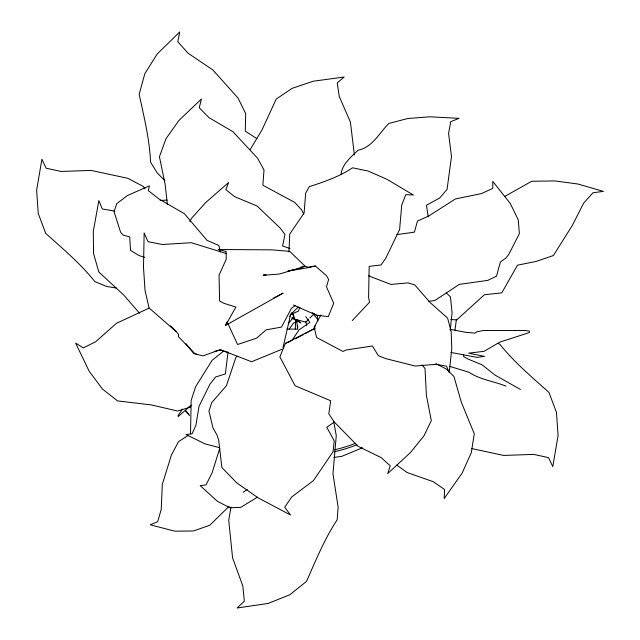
<?xml version="1.0" encoding="UTF-8"?>
<svg xmlns="http://www.w3.org/2000/svg" width="640" height="640" viewBox="0 0 640 640"><rect width="100%" height="100%" fill="white"/><g stroke="black" fill="none" stroke-linecap="round" stroke-linejoin="round"><path stroke-width="0.96" d="M190.52 433.88L191.16 400.4L195.64 386.712L212.088 360.336L223.648 351.08M288.984 251.864L289.704 234.144L304.12 212.968L305.664 193.064L309.296 186.696C324.352 181.704 339.16 176.816 352.52 167.8L368.112 171.032L387.088 179.368L413.384 195.008L405.792 194.616L401.72 205.144L399.616 229.496L385.648 258.496L380.992 264.968L369.176 266.376L368.576 297.704L369.56 302.2L352.312 320.528M295.296 328.952L295.664 319.568M450.248 330.24L452.072 312.6L450.424 296.848L446.192 292.8M228.032 352.16L225.352 373.944L215.568 376.992L209.92 384.224L199.016 406.328L195.92 425.2L192.064 433.8L186.064 434.568L205.016 443.856L219.48 447.68M454.936 330.464L456.344 319.792M231.016 506.992L228.728 520.352L232.576 557.848L242.84 586.008L244.344 601.184L237.104 608L268.144 603.448L289.784 594.76L306.504 581.424C315.776 560.44 324.456 539.032 337.16 519.808L338.12 507.096L332.968 473.768L336.272 435.6L333.792 421.984M341.032 174.464C342.168 163.928 351.048 157.128 358.072 150.216C372.56 147.32 379.232 132.944 388.896 123.432L407.68 118.536L429.664 116.8L459.008 118.336L450.728 121.736L448.568 133.336L451.488 156.568L447.072 189.384L439.688 198.008L426.48 205.208L428.192 216.824M282.904 348.024L290.584 314.64L291.576 312.944M219.72 448.448L212.032 473.008L205.992 484.92L200.2 485.64L217.416 501.336L230.016 507.768L240.696 507.368L257.528 497.12M315.352 328.096L285.392 343.392L279.864 356.92L295.112 385.768L330.696 400.752L328.808 413.744L334.064 421.816L358.048 446.288L381.144 457.608L390.24 465.8L387.736 473.56L410.464 452.536L423.896 435.952L431.312 420.656L426.408 395.36L425.008 368.52L422.072 364.904M273.368 298.152L283.152 293.136L225.552 325.416L227.112 321.856L237.576 344.496L256.552 338.192L266.184 329.832L281.48 327.104L291.416 308.36L295.424 305.384M299.928 307.504L298.312 311.152L290.584 314.64L289.736 316.4M368.576 275.832L390.944 284.424L408.08 282.872L414.808 284.984L430.144 302.544L447.648 318.16L451.16 331.56L451.776 348.504L449.232 372.552L446.544 366.192L436.192 364.312L415.144 366.032L385.528 358.56L378.304 355.624L372.448 346.016L346.208 349.976L342.872 351.432L316.568 337.472L314.208 327.064L320.96 314.864M225.552 325.416L235.912 307.056L224 303.344L219.6 300.992L219.056 275.104L226.232 259.248L226.112 251.472L218.248 249.504L271.896 249.856L289.712 251.344L305.176 266.288L308.728 267.544L315.312 265.992L326.48 275.68L328.632 279.448L326.496 286.816L333.688 303.384L328.256 316.664L316.408 315.144L293.328 304.976M189.776 221.488L191.76 218.056L205.576 202.656L228.592 182.528L225.856 189.584L234.584 196.632L257.056 206.024L280.272 228.144L284.952 234.424L282.6 246L289.984 248.52M250.12 149.672L261.92 130.048L276.24 99.064L292.096 88.36L313.24 81.208L344.16 77.024L337.24 82.864L339.248 96.472L350.384 121.984L354.4 154.944M291.752 340.728L299 329.968L309.856 322.36L305.728 316.616M182.528 409.08L178.12 415.424L178.208 416.456L190.824 405.616M289.112 329.256L293.448 323.12L297.544 321.528M288.24 323.704L293.088 317.816M237.192 356.16L235.824 357.6L226.48 385.632L211.712 402.648L208.952 411.048L212.976 427.928L217.224 435.456L218.744 440.568L221.864 467.488L236.624 482.752L257.952 497.736L290.496 514.992L284.712 507.232L291.808 496.864L313.456 480.584L333.072 451.704L334.224 440.92L326.792 427.248L334.136 422.168M229.112 506.296L209.728 525.296L193.424 530.976L174.768 531.176L150.256 524.808L157.688 521.672L161.232 509.4L162.296 484.384L171.368 455.144L178.48 441.712L188.112 435.448M308.52 319.4L305.792 322.128L294.616 319.144L293.12 313.56M309.88 318.032L313.968 313.944L313.256 314.088L317.784 319.384M290.584 314.64L298.288 306.952M314.208 327.064L315.44 325.848M243.256 492.304L247.248 489.392M191.776 405.288L187.672 408L177.56 411.016L151.464 404.944L117.576 400.904L102.496 389.12L89.16 371.224L75.624 343.112L83.312 347.888L95.64 341.768L116.456 323.304L149.224 308.056M504.552 196.552L531.712 181.264L555.104 180.936L577.856 184L603.352 191.384L592.976 192.76L583.696 203.088L572.376 225.328L553.392 255.552L536.056 261.44L517.48 265.184L501.784 292.864L484.384 294.752L456.736 319.88L450.848 319.512M295.256 338.864L303.128 334.68M304.88 333.744L314.504 328.624M285.392 343.392L290.848 341.112M362.456 447.776L341.648 456.392L333.888 457.416M281.776 349.352L251.592 361.736L220.272 349.68L202.976 355.896L195.088 353.896L178.328 336.624L178.664 334.456L175.752 331.24L149.056 307.944L145.04 290.472L143.488 267.216L144.152 232.952L148.024 241.672L162.336 244.504L191.288 242.712L226.096 253.472M214.232 351.472L219.992 350.024L228.44 352.456M300.296 267.336L305.176 266.288L279.456 274.016L263.232 275.304L265.184 274.888M288.784 270.736L297.624 269.152M299.592 268.8L301.552 268.448M306.464 267.568L315.312 265.992M263.232 275.304L266.136 274.808M287.432 271.176L308.728 267.544M396.848 234.608L414.416 232.16L417.448 221.104L428.664 216.032L455.416 198.96L481.352 193.616L492.76 188.392L492.824 181.456L510.328 203.552L518.272 219.872L519.344 233.744L508.736 254.48L505.984 257.936L500.376 262.032L496.488 276.192L487.824 280.376L459.296 284.376L434.768 300.584L428.896 301.272M160.152 200.472L167.064 200.088M286.84 329.04L297.656 329.2L296.608 319.648L300.888 322.936L291.872 318.184M116.448 288.048L106.656 286.464L94.856 281.624C80.504 263.6 62.824 248.728 45.736 233.424L38.224 213.408L36.648 190.136L41.904 159.216L46.144 168.2L61.048 171.464L91 170.4L127.856 178.328L143.28 186.44L144.944 188.84M114.88 211.112L102.28 208.984L98.864 200.6L93.296 231.296L93.56 253.616L98.84 272.008L123.88 295.2L139.528 313.224M450.928 352.44L477.176 357.392L484.456 356.368L468.632 353.168L484.08 351.32L499.904 342.088L529.28 332.616L529.56 331.208L525.36 330.504L483.736 330.496L476.832 331.784L475.064 333.12L465.368 332.264L450.008 329.28M196.36 353.968L193.696 353.432L185.92 343.64M471.696 448.56L503.704 455.44L533.648 454.376L548.552 457.64L552.792 466.624L558.056 435.704L556.48 412.432L548.96 392.416C531.872 377.112 514.2 362.24 499.84 344.224L498.024 343.472M449.392 366.272L469.048 372.264C479.912 379.648 493.912 381.272 506.008 386.152M144.76 257.344L139.192 255.648L130.52 250.376L129.744 236.944L123.2 235.104L120.632 232.272L114.024 211.656L116.784 203.624L127.424 195.552L149.376 185.856L148.368 190.64L159.064 199.056L184.384 213.696L207.04 240.36L218.944 245.544L220.208 251.984M292.04 317.672L294.68 318.816M435.904 363.632L446.384 369.08L453.936 376.44L461.32 402.192L474.272 433.776L471.312 452.68L462.16 473.04L444.176 498.536L444.616 489.496L433.272 481.704L407.016 472.488L396.736 465.04M520.424 389.464L494.896 375L482.168 364.88L467.96 359.024L463.624 356.52L463.624 354.848M312.192 312.656L316.408 315.144M256.912 138.64L245.272 131.12L245.696 113.616L237.976 97.984L212.824 69.904L187.968 53.16L177.832 41.768L179.68 32L157.248 53.928L144.848 73.68L139.16 94.296C143.992 116.72 149.552 139.136 150.568 162.152L157.272 173.008L164.952 180.752M292.224 313.8L293.688 314.864M188.808 414.36L185.432 410.8M170.44 325.816L176.072 331.208M185.344 410.192L189.52 415.632M303.792 214.2L301.552 209.816L294.712 202.392L262.856 185.24L264 169.952L257.52 158.128L232.896 131.672L208.896 117.584L199.272 107.752L201.44 98.96L178.888 120.52L165.984 138.736L159.44 156.712L165.16 184.52L167.384 204.272M292.144 312.88L293.832 317.192M305.888 321.76L306.72 325.488M297.56 325.328L297.84 328.176M317.36 315.488L317.768 321.432M356.928 444.752A151.256 151.256 0 0 1 334.304 451.776M190.512 407.688A151.256 151.256 0 0 1 189.176 406.24M355.72 443.224A149.392 149.392 0 0 1 334.72 449.768"/></g></svg>
